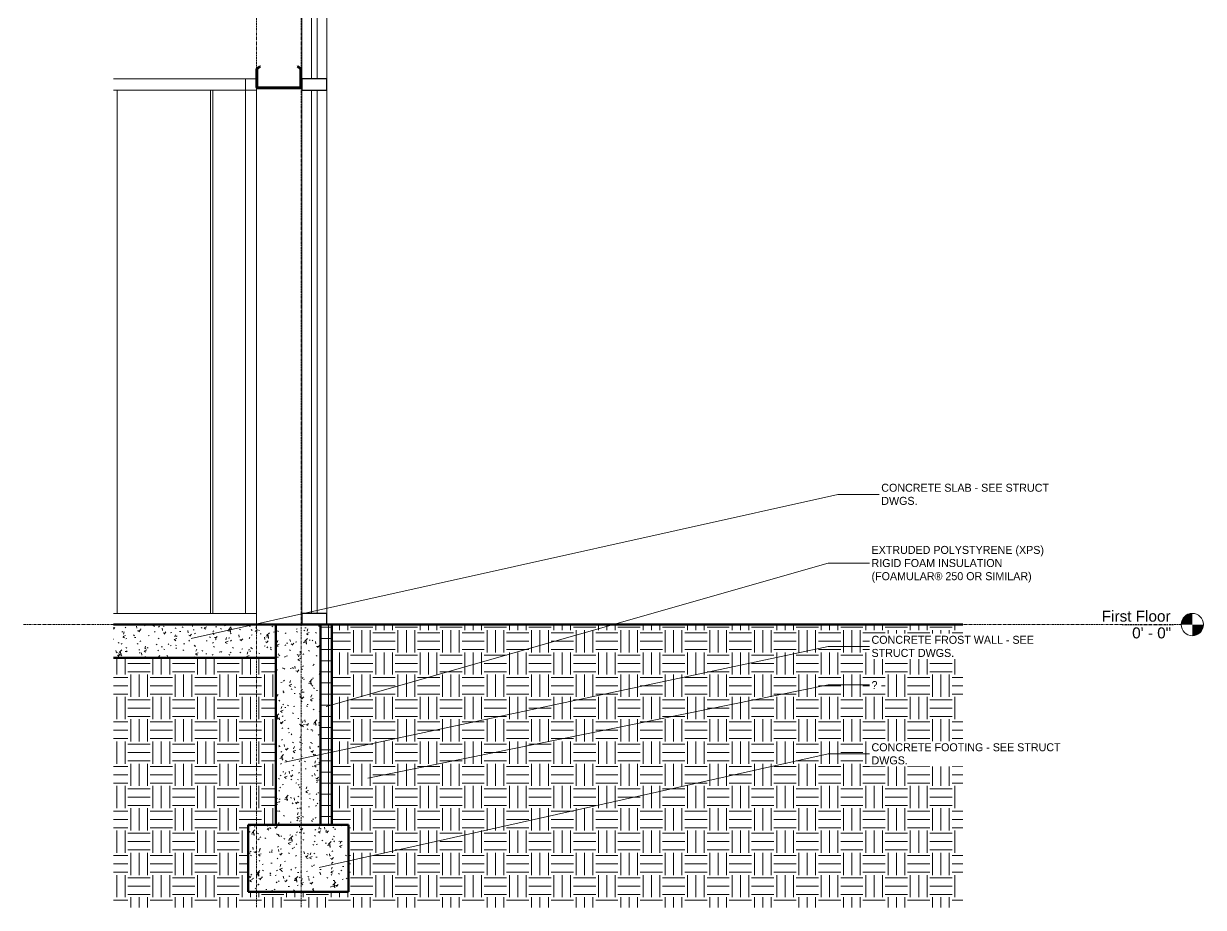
# Model space of a CAD drawing. Header units: inches. Extents: x -22111 to -21587, y -55 to 308.
# Drawn here: x -22111.5 to -21899.6, y -50.8 to 107.9 of the extents above; entities that cross this region are included whole.
import ezdxf

# ---------------------------------------------------------------- set-up
doc = ezdxf.new("R2010")
doc.units = ezdxf.units.IN
doc.header["$MEASUREMENT"] = 0
doc.linetypes.add('Grid Line 1_2_', pattern=[0.875, 0.5, -0.125, 0.125, -0.125])
for name, color, linetype, lineweight in [('A-ANNO-IDEN', 131, 'Continuous', 9), ('A-FLOR', 192, 'Continuous', 18), ('A-FLOR-LEVL', 51, 'Continuous', 9), ('A-FLOR-PATT', 8, 'Continuous', 70), ('A-GLAZ-CURT', 52, 'Continuous', 9), ('A-GLAZ-CWMG', 51, 'Continuous', 9), ('A-WALL-PATT', 111, 'Continuous', 70), ('C-TOPO', 7, 'Continuous', 9), ('I-WALL', 2, 'Continuous', 18), ('L-SITE-WALL', 31, 'Continuous', 18), ('S-BEAM', 12, 'Continuous', 9), ('S-COLS', 52, 'Continuous', 9), ('S-FNDN', 32, 'Continuous', 18), ('S-GRID', 1, 'Continuous', 9)]:
    doc.layers.add(name, color=color, linetype=linetype, lineweight=lineweight)
doc.styles.add('Arial', font='arial.ttf', dxfattribs={"height": 1.967066})
doc.styles.add('Century Gothic', font='GOTHIC.TTF', dxfattribs={"height": 1.437112})
pattern_1 = [(50, (-26060.736, 71.503), (4.5907054, -0.4018678), [0.48, -5.28]), (355, (-26060.736, 71.503), (-0.887837, 4.8136977), [0.384, -4.224]), (100.451, (-26060.353, 71.47), (3.7019703, 4.4127226), [0.408, -4.487]), (46.184, (-26060.736, 72.783), (6.830659, -1.059043), [0.72, -7.92]), (96.636, (-26060.167, 72.695), (5.981664, 6.234015), [0.612, -6.731]), (351.184, (-26060.736, 72.783), (5.982082, 6.233824), [0.576, -6.336]), (21, (-26060.096, 72.463), (3.820292, -2.5770996), [0.48, -5.28]), (326, (-26060.096, 72.463), (1.557207, 4.640587), [0.384, -4.224]), (71.451, (-26059.777, 72.248), (5.3771466, 2.0647033), [0.408, -4.487]), (37.5, (-26060.736, 71.503), (0.07797216, 2.1307863), [0.211, -3.962, 0.211, -4.077, -4.24]), (37.5, (-26060.736, 71.503), (0.07797216, 2.1307863), [-8.461, 0.211, -4.029]), (7.5, (-26060.736, 71.503), (1.683907, 2.5243905), [0.211, -2.234, 0.211, -3.866, -1.616]), (7.5, (-26060.736, 71.503), (1.683907, 2.5243905), [-6.522, 0.211, -1.405]), (327.5, (-26062.163, 71.503), (3.4165268, -0.1442966), [0.211, -1.389, 0.211, -4.781, -6.624]), (327.5, (-26062.163, 71.503), (3.4165268, -0.1442966), [-6.592, 0.211, -6.413]), (317.5, (-26062.803, 71.503), (3.7324632, 0.6407147), [0.211, -1.869, 0.211, -3.104, -4.704]), (317.5, (-26062.803, 71.503), (3.7324632, 0.6407147), [-5.395, 0.211, -4.493])]
pattern_2 = [(0, (-26060.736, 71.503), (4, 4), [4, -4]), (0, (-26060.736, 73.003), (4, 4), [4, -4]), (0, (-26060.736, 74.503), (4, 4), [4, -4]), (90, (-26060.236, 75.003), (-4, 4), [4, -4]), (90, (-26058.736, 75.003), (-4, 4), [4, -4]), (90, (-26057.236, 75.003), (-4, 4), [4, -4])]

# ---------------------------------------------------------------- blocks, each defined once
blk = doc.blocks.new('Struct_Xcel_Sports Complex_rvt-1-Wall Section - One Story - Parapet _ Canopy - Exposed Structure')
at = {"layer": 'A-FLOR-PATT', "lineweight": 9}
h = blk.add_hatch(dxfattribs=at)
h.set_pattern_fill('FP_4', style=0, pattern_type=2)
h.set_pattern_definition(pattern_1)
h.paths.add_polyline_path([(-22066.14, -6), (-22066.14, 0), (-22095.34, 0), (-22095.34, -6)], flags=0)
at = {"layer": 'A-WALL-PATT', "lineweight": 9}
h = blk.add_hatch(dxfattribs=at)
h.set_pattern_fill('FP_4', style=0, pattern_type=2)
h.set_pattern_definition(pattern_1)
h.paths.add_polyline_path([(-22066.14, -36), (-22058.14, -36), (-22058.14, 0), (-22066.14, 0)], flags=0)
at = {"layer": 'S-FNDN', "lineweight": 9}
h = blk.add_hatch(dxfattribs=at)
h.set_pattern_fill('FP_4', color=256, style=0, pattern_type=2)
h.set_pattern_definition(pattern_1)
h.paths.add_polyline_path([(-22053.14, -48), (-22053.14, -36), (-22071.14, -36), (-22071.14, -48)], flags=0)
at = {"layer": 'A-FLOR', "color": 250, "lineweight": 70}
for p, q in [((-22066.14, 0), (-22095.34, 0)), ((-22066.14, -6), (-22066.14, 0)), ((-22095.34, -6), (-22066.14, -6))]:
    blk.add_line(p, q, dxfattribs=at)
at = {"layer": 'L-SITE-WALL', "color": 250, "lineweight": 70}
for p, q in [((-22066.14, 0), (-22066.14, -36)), ((-22058.14, 0), (-22066.14, 0)), ((-22058.14, -36), (-22058.14, 0)), ((-22066.14, -36), (-22058.14, -36))]:
    blk.add_line(p, q, dxfattribs=at)
at = {"layer": 'S-FNDN', "color": 250, "lineweight": 70}
for p, q in [((-22053.14, -36), (-22071.14, -36)), ((-22071.14, -36), (-22071.14, -48)), ((-22053.14, -48), (-22053.14, -36)), ((-22071.14, -48), (-22053.14, -48))]:
    blk.add_line(p, q, dxfattribs=at)
blk = doc.blocks.new('Girt_C - 8_D-1405486-Wall Section - One Story - Parapet _ Canopy - Exposed Structure')
at = {"layer": 'S-BEAM'}
h = blk.add_hatch(dxfattribs=at)
h.set_pattern_fill('FP_1', color=256, style=0, pattern_type=2)
h.set_pattern_definition([(45, (-26060.736, 71.503), (-1.5839192, 1.5839192), []), (45, (-26060.736, 73.903), (-1.5839192, 1.5839192), [])])
h.paths.add_polyline_path([(-22061.83, 96.32), (-22061.7, 96.38), (-22061.64, 96.51), (-22061.64, 99.82), (-22062.21, 100.3), (-22062.29, 100.22), (-22061.75, 99.77), (-22061.75, 96.5), (-22061.77, 96.45), (-22061.83, 96.43), (-22069.45, 96.43), (-22069.51, 96.45), (-22069.53, 96.5), (-22069.53, 99.77), (-22068.99, 100.22), (-22069.06, 100.3), (-22069.64, 99.82), (-22069.64, 96.51), (-22069.59, 96.38), (-22069.45, 96.32)], flags=0)
at = {"layer": 'S-BEAM', "lineweight": 50}
for p, q in [((-22069.06, 100.3), (-22069.64, 99.82)), ((-22069.64, 99.82), (-22069.64, 96.51)), ((-22069.53, 99.77), (-22068.99, 100.22)), ((-22069.53, 96.5), (-22069.53, 99.77)), ((-22068.99, 100.22), (-22069.06, 100.3)), ((-22062.21, 100.3), (-22062.29, 100.22)), ((-22062.29, 100.22), (-22061.75, 99.77)), ((-22061.64, 99.82), (-22062.21, 100.3)), ((-22061.75, 99.77), (-22061.75, 96.5)), ((-22061.64, 96.51), (-22061.64, 99.82)), ((-22061.83, 96.43), (-22069.45, 96.43)), ((-22069.45, 96.32), (-22061.83, 96.32))]:
    blk.add_line(p, q, dxfattribs=at)
for centre, radius, start, end in [((-22069.45, 96.51), 0.187, 180, 270), ((-22069.45, 96.51), 0.0782, 183.0424, 270), ((-22061.83, 96.51), 0.188, 270, 0), ((-22061.83, 96.51), 0.0782, 270, 357.8773)]:
    blk.add_arc(centre, radius, start, end, dxfattribs=at)
blk = doc.blocks.new('W-Wide Flange-Column - B4_C-1389226-Wall Section - One Story - Parapet _ Canopy - Exposed Structure')
at = {"layer": 'S-COLS'}
for p, q in [((-22077.89, 96), (-22077.89, 2)), ((-22077.46, 96), (-22077.46, 2))]:
    blk.add_line(p, q, dxfattribs=at)
blk = doc.blocks.new('System Panel - INSULATED LOW-E GLAZING _SEE ELEVATIONS FOR U-FACTOR_ SHGC_ _ LT_-827454-Wall Section - One Story - Parapet _ Canopy - Exposed Structure')
at = {"layer": 'A-GLAZ-CURT', "lineweight": 18}
for p, q in [((-22058.77, 96), (-22059.77, 96)), ((-22059.77, 96), (-22059.77, 2)), ((-22058.77, 2), (-22058.77, 96)), ((-22059.77, 2), (-22058.77, 2))]:
    blk.add_line(p, q, dxfattribs=at)
at = {"layer": 'A-GLAZ-CURT'}
for p, q in [((-22059.77, 96), (-22058.77, 96)), ((-22059.77, 96), (-22059.77, 2)), ((-22058.77, 2), (-22058.77, 96)), ((-22059.77, 2), (-22058.77, 2))]:
    blk.add_line(p, q, dxfattribs=at)
blk = doc.blocks.new('System Panel - INSULATED LOW-E GLAZING _SEE ELEVATIONS FOR U-FACTOR_ SHGC_ _ LT_-1142349-Wall Section - One Story - Parapet _ Canopy - Exposed Structure')
at = {"layer": 'A-GLAZ-CURT', "lineweight": 18}
for p, q in [((-22058.77, 143.5), (-22059.77, 143.5)), ((-22059.77, 143.5), (-22059.77, 98)), ((-22058.77, 98), (-22058.77, 143.5)), ((-22059.77, 98), (-22058.77, 98))]:
    blk.add_line(p, q, dxfattribs=at)
at = {"layer": 'A-GLAZ-CURT'}
for p, q in [((-22059.77, 143.5), (-22058.77, 143.5)), ((-22059.77, 143.5), (-22059.77, 98)), ((-22058.77, 98), (-22058.77, 143.5)), ((-22059.77, 98), (-22058.77, 98))]:
    blk.add_line(p, q, dxfattribs=at)
blk = doc.blocks.new('Rectangular Mullion - Exterior 2_ x 4_5_-769167-Wall Section - One Story - Parapet _ Canopy - Exposed Structure')
at = {"layer": 'A-GLAZ-CWMG', "lineweight": 30}
for p, q in [((-22057.02, 2), (-22061.52, 2)), ((-22061.52, 2), (-22061.52, 0)), ((-22061.52, 0), (-22057.02, 0)), ((-22057.02, 0), (-22057.02, 2))]:
    blk.add_line(p, q, dxfattribs=at)
blk = doc.blocks.new('Rectangular Mullion - Exterior 2_ x 4_5_-1135305-Wall Section - One Story - Parapet _ Canopy - Exposed Structure')
at = {"layer": 'A-GLAZ-CWMG', "lineweight": 30}
for p, q in [((-22057.02, 98), (-22061.52, 98)), ((-22061.52, 98), (-22061.52, 96)), ((-22057.02, 96), (-22057.02, 98)), ((-22061.52, 96), (-22057.02, 96))]:
    blk.add_line(p, q, dxfattribs=at)
blk = doc.blocks.new('Rectangular Mullion - Exterior 2_ x 4_5_-1142343-Wall Section - One Story - Parapet _ Canopy - Exposed Structure')
at = {"layer": 'A-GLAZ-CWMG'}
for p, q in [((-22061.52, 96), (-22059.77, 96)), ((-22059.77, 96), (-22058.77, 96)), ((-22058.77, 96), (-22057.02, 96)), ((-22057.02, 96), (-22057.02, 2)), ((-22059.77, 2), (-22061.52, 2)), ((-22058.77, 2), (-22059.77, 2)), ((-22057.02, 2), (-22058.77, 2))]:
    blk.add_line(p, q, dxfattribs=at)
blk = doc.blocks.new('Rectangular Mullion - Exterior 2_ x 4_5_-1142344-Wall Section - One Story - Parapet _ Canopy - Exposed Structure')
at = {"layer": 'A-GLAZ-CWMG'}
for p, q in [((-22061.52, 143.5), (-22059.77, 143.5)), ((-22059.77, 143.5), (-22058.77, 143.5)), ((-22058.77, 143.5), (-22057.22, 143.5)), ((-22057.02, 143.5), (-22057.02, 98)), ((-22059.77, 98), (-22061.52, 98)), ((-22058.77, 98), (-22059.77, 98)), ((-22057.02, 98), (-22058.77, 98))]:
    blk.add_line(p, q, dxfattribs=at)
blk = doc.blocks.new('Rectangular Mullion - Exterior 2_ x 4_5_-1327535-Wall Section - One Story - Parapet _ Canopy - Exposed Structure')
at = {"layer": 'A-GLAZ-CWMG'}
blk.add_line((-22095.34, 96), (-22069.64, 96), dxfattribs=at)
blk = doc.blocks.new('Rectangular Mullion - Exterior 2_ x 4_5_-1327537-Wall Section - One Story - Parapet _ Canopy - Exposed Structure')
at = {"layer": 'A-GLAZ-CWMG'}
blk.add_line((-22069.64, 2), (-22095.34, 2), dxfattribs=at)
blk = doc.blocks.new('Rectangular Mullion - Exterior 2_ x 4_5_-1142494-Wall Section - One Story - Parapet _ Canopy - Exposed Structure')
at = {"layer": 'A-GLAZ-CWMG'}
for p in [(-22071.64, 98), (-22069.64, 2)]:
    blk.add_line(p, (-22071.64, 2), dxfattribs=at)
blk = doc.blocks.new('Rectangular Mullion - Exterior 2_ x 4_5_-1115231-Wall Section - One Story - Parapet _ Canopy - Exposed Structure')
at = {"layer": 'A-GLAZ-CWMG'}
for p, q in [((-22095.34, 96), (-22094.64, 96)), ((-22094.64, 2), (-22094.64, 96)), ((-22094.64, 2), (-22095.34, 2))]:
    blk.add_line(p, q, dxfattribs=at)
blk = doc.blocks.new('Level - Level Head - Circle-15001-Wall Section - One Story - Parapet _ Canopy - Exposed Structure')
at = {"layer": 'A-FLOR-LEVL'}
h = blk.add_hatch(color=256, dxfattribs=at)
edge = h.paths.add_edge_path(flags=0)
edge.add_line((-21901.6, 0), (-21903.6, 0))
edge.add_arc((-21901.6, 0), 2, 90, 180, ccw=False)
edge.add_line((-21901.6, 2), (-21901.6, 0))
h = blk.add_hatch(color=256, dxfattribs=at)
edge = h.paths.add_edge_path(flags=0)
edge.add_line((-21901.6, -2), (-21901.6, 0))
edge.add_line((-21901.6, 0), (-21899.6, 0))
edge.add_arc((-21901.6, 0), 2, 270, 360, ccw=False)
blk.add_circle((-21901.6, 0), 2, dxfattribs=at)

msp = doc.modelspace()

# ---------------------------------------------------------------- hatches: boundary and pattern name
at = {"layer": 'A-WALL-PATT', "lineweight": 9}
h = msp.add_hatch(dxfattribs=at)
h.set_pattern_fill('FP_5', color=256, style=0, pattern_type=2)
h.set_pattern_definition([(0, (-26060.736, 71.503), (0, 2), []), (90, (-26060.736, 71.503), (-2, 1e-16), [])])
h.paths.add_polyline_path([(-22056.14023, -36), (-22056.14023, 0), (-22058.14023, 0), (-22058.14023, -36)], flags=0)
at = {"layer": 'C-TOPO'}
h = msp.add_hatch(dxfattribs=at)
h.set_pattern_fill('FP_2', color=256, style=0, pattern_type=2)
h.set_pattern_definition(pattern_2)
h.paths.add_polyline_path([(-21992.41559, -50.80597), (-21942.82607, -50.80597), (-21942.82607, 0), (-22056.14023, 0), (-22056.14023, -36), (-22053.14023, -36), (-22053.14023, -48), (-22058.14023, -48), (-22058.14023, -50.80597), (-22030.31353, -50.80597)], flags=0)
h = msp.add_hatch(dxfattribs=at)
h.set_pattern_fill('FP_2', color=256, style=0, pattern_type=2)
h.set_pattern_definition(pattern_2)
h.paths.add_polyline_path([(-22062.87305, -50.80597), (-22058.14023, -50.80597), (-22058.14023, -48), (-22071.14023, -48), (-22071.14023, -36), (-22066.14023, -36), (-22066.14023, -6), (-22095.34474, -6), (-22095.34474, -50.80597), (-22066.14023, -50.80597)], flags=0)

# ---------------------------------------------------------------- linework, layer by layer
at = {"layer": 'A-ANNO-IDEN', "color": 153}
for p, q in [((-22081.38248, -2.47976), (-21965.23982, 23.37535)), ((-21965.23982, 23.37535), (-21957.4487, 23.37535)), ((-22057.15044, -14.71161), (-21966.98982, 10.99403)), ((-21966.98982, 10.99403), (-21959.1987, 10.99403)), ((-22064.5605, -24.6933), (-21966.98982, -3.93638)), ((-21966.98982, -3.93638), (-21959.1987, -3.93638)), ((-22049.63008, -27.60655), (-21966.98982, -10.85535)), ((-21966.98982, -10.85535), (-21959.1987, -10.85535)), ((-22058.36984, -43.62944), (-21966.98982, -23.23667)), ((-21966.98982, -23.23667), (-21959.1987, -23.23667))]:
    msp.add_line(p, q, dxfattribs=at)
at = {"layer": 'C-TOPO', "lineweight": 90}
for p, q in [((-21992.41559, 0), (-22056.14023, 0)), ((-21975.61379, 0), (-21992.41559, 0)), ((-21942.82607, 0), (-21975.61379, 0))]:
    msp.add_line(p, q, dxfattribs=at)
at = {"layer": 'C-TOPO'}
for p, q in [((-22056.14023, 0), (-21992.41553, 0)), ((-21992.41553, 0), (-21975.61377, 0)), ((-21975.61377, 0), (-21942.82607, 0))]:
    msp.add_line(p, q, dxfattribs=at)
at = {"layer": 'I-WALL'}
for p, q in [((-22061.51523, 98), (-22061.51523, 143.5)), ((-22095.34474, 98), (-22069.64023, 98)), ((-22069.64023, 96.50781), (-22069.64023, 0)), ((-22061.51523, 2), (-22061.51523, 96))]:
    msp.add_line(p, q, dxfattribs=at)
at = {"layer": 'L-SITE-WALL', "lineweight": 70}
for p, q in [((-22058.14023, 0), (-22058.14023, -36)), ((-22056.14023, 0), (-22058.14023, 0)), ((-22056.14023, -36), (-22056.14023, 0)), ((-22058.14023, -36), (-22056.14023, -36))]:
    msp.add_line(p, q, dxfattribs=at)
at = {"layer": 'S-GRID', "linetype": 'Grid Line 1_2_'}
for p, q in [((-22069.64023, -50.759), (-22069.64023, 288.75322)), ((-22061.64023, -50.759), (-22061.64023, 288.75322))]:
    msp.add_line(p, q, dxfattribs=at)

# ---------------------------------------------------------------- block references
at = {"lineweight": 5}
msp.add_blockref('Struct_Xcel_Sports Complex_rvt-1-Wall Section - One Story - Parapet _ Canopy - Exposed Structure', (0, 0), dxfattribs=at)
at = {"layer": 'A-FLOR-LEVL'}
msp.add_blockref('Level - Level Head - Circle-15001-Wall Section - One Story - Parapet _ Canopy - Exposed Structure', (0, 0), dxfattribs=at)
at = {"layer": 'A-GLAZ-CURT'}
for name in ['System Panel - INSULATED LOW-E GLAZING _SEE ELEVATIONS FOR U-FACTOR_ SHGC_ _ LT_-1142349-Wall Section - One Story - Parapet _ Canopy - Exposed Structure', 'System Panel - INSULATED LOW-E GLAZING _SEE ELEVATIONS FOR U-FACTOR_ SHGC_ _ LT_-827454-Wall Section - One Story - Parapet _ Canopy - Exposed Structure']:
    msp.add_blockref(name, (0, 0), dxfattribs=at)
at = {"layer": 'A-GLAZ-CWMG'}
for name in ['Rectangular Mullion - Exterior 2_ x 4_5_-1142344-Wall Section - One Story - Parapet _ Canopy - Exposed Structure', 'Rectangular Mullion - Exterior 2_ x 4_5_-1142494-Wall Section - One Story - Parapet _ Canopy - Exposed Structure', 'Rectangular Mullion - Exterior 2_ x 4_5_-1135305-Wall Section - One Story - Parapet _ Canopy - Exposed Structure', 'Rectangular Mullion - Exterior 2_ x 4_5_-1327535-Wall Section - One Story - Parapet _ Canopy - Exposed Structure', 'Rectangular Mullion - Exterior 2_ x 4_5_-1115231-Wall Section - One Story - Parapet _ Canopy - Exposed Structure', 'Rectangular Mullion - Exterior 2_ x 4_5_-1142343-Wall Section - One Story - Parapet _ Canopy - Exposed Structure', 'Rectangular Mullion - Exterior 2_ x 4_5_-1327537-Wall Section - One Story - Parapet _ Canopy - Exposed Structure', 'Rectangular Mullion - Exterior 2_ x 4_5_-769167-Wall Section - One Story - Parapet _ Canopy - Exposed Structure']:
    msp.add_blockref(name, (0, 0), dxfattribs=at)
at = {"layer": 'S-BEAM'}
msp.add_blockref('Girt_C - 8_D-1405486-Wall Section - One Story - Parapet _ Canopy - Exposed Structure', (0, 0), dxfattribs=at)
at = {"layer": 'S-COLS'}
msp.add_blockref('W-Wide Flange-Column - B4_C-1389226-Wall Section - One Story - Parapet _ Canopy - Exposed Structure', (0, 0), dxfattribs=at)

# ---------------------------------------------------------------- texts
at = {"layer": 'A-FLOR-LEVL', "insert": (-21905.49504, 2.48644), "char_height": 1.9670659, "width": 14.688, "attachment_point": 3, "line_spacing_factor": 0.938532, "style": 'Arial', "bg_fill": 3, "box_fill_scale": 1.25, "bg_fill_color": 0, "bg_fill_transparency": 0}
msp.add_mtext('First Floor', dxfattribs=at)

# ---------------------------------------------------------------- next in the draw order: texts
at = {"layer": 'A-ANNO-IDEN', "attachment_point": 1, "line_spacing_factor": 0.984117, "style": 'Century Gothic', "bg_fill": 3, "box_fill_scale": 1.25, "bg_fill_color": 0, "bg_fill_transparency": 0}
for s, insert, char_height, width in [('CONCRETE SLAB - SEE STRUCT\\PDWGS.', (-21957.4487, 25.28866), 1.4371118, 33.084), ('EXTRUDED POLYSTYRENE (XPS)\\PRIGID FOAM INSULATION\\P(FOAMULAR® 250 OR SIMILAR)', (-21959.1987, 14.12162), 1.4371118, 34.614), ('CONCRETE FROST WALL - SEE\\PSTRUCT DWGS.', (-21959.1987, -2.02308), 1.4371118, 32.652), ('?', (-21959.1987, -10.15634), 1.43711, 1.386), ('CONCRETE FOOTING - SEE STRUCT\\PDWGS.', (-21959.1987, -21.32337), 1.4371118, 38.322)]:
    msp.add_mtext(s, dxfattribs=dict(at, insert=insert, char_height=char_height, width=width))
at = {"layer": 'A-FLOR-LEVL', "insert": (-21905.39704, -0.51877), "char_height": 1.967066, "width": 8.328, "attachment_point": 3, "line_spacing_factor": 0.938532, "style": 'Arial', "bg_fill": 3, "box_fill_scale": 1.25, "bg_fill_color": 0, "bg_fill_transparency": 0}
msp.add_mtext('0\' - 0"', dxfattribs=at)

# ---------------------------------------------------------------- next in the draw order: linework, layer by layer
at = {"layer": 'A-FLOR-LEVL', "linetype": 'Grid Line 1_2_'}
msp.add_line((-22111.4624, 0), (-21903.60334, 0), dxfattribs=at)

doc.saveas('drawing.dxf')
